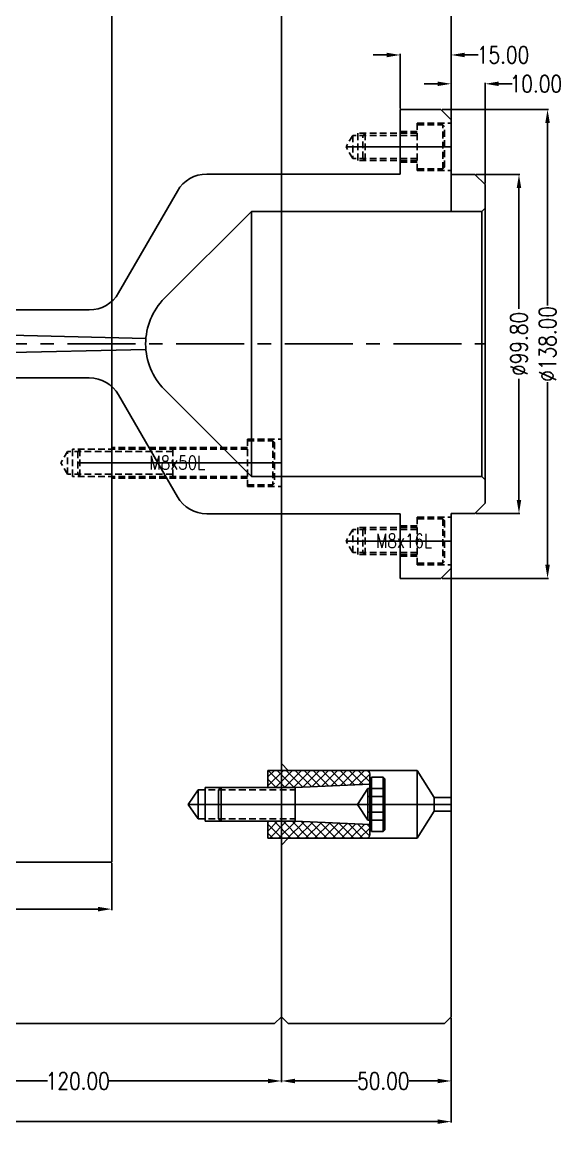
# Model space of a CAD drawing. Header units: millimetres. Extents: x 21466 to 22834, y -21631 to -20664.
# Drawn here: x 21782.5 to 21942.3, y -21162.7 to -20835.8 of the extents above; entities that cross this region are included whole.
import ezdxf

# ---------------------------------------------------------------- set-up
doc = ezdxf.new("R2010")
doc.units = ezdxf.units.MM
doc.header["$LTSCALE"] = 8
for name, pattern in [('CENTER', [2, 1.25, -0.25, 0.25, -0.25]), ('CENTER2', [1.125, 0.75, -0.125, 0.125, -0.125]), ('DASHED2', [9.525, 6.35, -3.175]), ('HIDDEN', [0.375, 0.25, -0.125])]:
    doc.linetypes.add(name, pattern=pattern)
doc.layers.get('DEFPOINTS').update_dxf_attribs({"color": 6})
for name, color, linetype in [('Cav-cor', 30, 'Continuous'), ('CL', 1, 'Continuous'), ('Layer3', 3, 'Continuous'), ('NL', 6, 'Continuous'), ('Ru', 8, 'Continuous'), ('SCREW', 52, 'HIDDEN')]:
    doc.layers.add(name, color=color, linetype=linetype)
doc.layers.add('dim', color=3, linetype='Continuous', lineweight=15)
doc.styles.add('ROMANC', font='RomanC.ttf', dxfattribs={"width": 0.8, "height": 7})
doc.styles.get("Standard").update_dxf_attribs({"font": 'txt.shx', "width": 0.8, "bigfont": 'chineset.shx'})
doc.dimstyles.new('ISO-25', dxfattribs={"dimtxt": 5, "dimasz": 4, "dimexe": 0.3, "dimexo": 0.3, "dimtad": 0, "dimzin": 1, "dimdsep": 46, "dimtxsty": 'Standard', "dimcen": 0, "dimclrd": 3, "dimclre": 3, "dimclrt": 3, "dimazin": 0, "dimtfac": 1, "dimtofl": 0, "dimtmove": 0, "dimatfit": 0, "dimfxl": 0, "dimarcsym": 0})

# ---------------------------------------------------------------- blocks, each defined once
blk = doc.blocks.new('*D25736')
at = {"layer": 'DEFPOINTS', "color": 0}
for p in [(21738.84, -21128.53), (21858.84, -21128.53), (21858.84, -21147.45)]:
    blk.add_point(p, dxfattribs=at)
at = {"layer": 'dim', "color": 3, "lineweight": -2}
for p, q in [((21738.84, -21128.83), (21738.84, -21147.75)), ((21858.84, -21128.83), (21858.84, -21147.75)), ((21742.84, -21147.45), (21789.88, -21147.45)), ((21854.84, -21147.45), (21807.79, -21147.45))]:
    blk.add_line(p, q, dxfattribs=at)
at = {"layer": 'dim', "color": 3}
for points in [[(21742.84, -21146.78), (21742.84, -21148.12), (21738.84, -21147.45)], [(21854.84, -21148.12), (21854.84, -21146.78), (21858.84, -21147.45)]]:
    blk.add_solid(points, dxfattribs=at)
at = {"layer": 'dim', "color": 3, "insert": (21798.84, -21147.45), "char_height": 5, "attachment_point": 5}
blk.add_mtext('120.00', dxfattribs=at)
blk = doc.blocks.new('*D25738')
at = {"layer": 'DEFPOINTS', "color": 0}
for p in [(21858.84, -21128.53), (21908.84, -21128.53), (21908.84, -21147.45)]:
    blk.add_point(p, dxfattribs=at)
at = {"layer": 'dim', "color": 3, "lineweight": -2}
for p, q in [((21858.84, -21128.83), (21858.84, -21147.75)), ((21908.84, -21128.83), (21908.84, -21147.75)), ((21862.84, -21147.45), (21881.21, -21147.45)), ((21904.84, -21147.45), (21896.46, -21147.45))]:
    blk.add_line(p, q, dxfattribs=at)
at = {"layer": 'dim', "color": 3}
for points in [[(21862.84, -21146.78), (21862.84, -21148.12), (21858.84, -21147.45)], [(21904.84, -21148.12), (21904.84, -21146.78), (21908.84, -21147.45)]]:
    blk.add_solid(points, dxfattribs=at)
at = {"layer": 'dim', "color": 3, "insert": (21888.84, -21147.45), "char_height": 5, "attachment_point": 5}
blk.add_mtext('50.00', dxfattribs=at)
blk = doc.blocks.new('*D25740')
at = {"layer": 'DEFPOINTS', "color": 0}
for p in [(21738.84, -21083.03), (21808.84, -21083.03), (21808.84, -21096.87)]:
    blk.add_point(p, dxfattribs=at)
at = {"layer": 'dim', "color": 3, "lineweight": -2}
for p, q in [((21738.84, -21083.33), (21738.84, -21097.17)), ((21808.84, -21083.33), (21808.84, -21097.17)), ((21742.84, -21096.87), (21765.24, -21096.87)), ((21804.84, -21096.87), (21780.49, -21096.87))]:
    blk.add_line(p, q, dxfattribs=at)
at = {"layer": 'dim', "color": 3}
for points in [[(21742.84, -21096.2), (21742.84, -21097.54), (21738.84, -21096.87)], [(21804.84, -21097.54), (21804.84, -21096.2), (21808.84, -21096.87)]]:
    blk.add_solid(points, dxfattribs=at)
at = {"layer": 'dim', "color": 3, "insert": (21772.86, -21096.87), "char_height": 5, "attachment_point": 5}
blk.add_mtext('70.00', dxfattribs=at)
blk = doc.blocks.new('*D25742')
at = {"layer": 'DEFPOINTS', "color": 0}
for p in [(21507.84, -21128.53), (21908.84, -21128.53), (21507.84, -21159.41)]:
    blk.add_point(p, dxfattribs=at)
at = {"layer": 'dim', "color": 3, "lineweight": -2}
for p, q in [((21507.84, -21128.83), (21507.84, -21159.71)), ((21908.84, -21128.83), (21908.84, -21159.71)), ((21511.84, -21159.41), (21691.88, -21159.41)), ((21904.84, -21159.41), (21709.79, -21159.41))]:
    blk.add_line(p, q, dxfattribs=at)
at = {"layer": 'dim', "color": 3}
for points in [[(21511.84, -21158.75), (21511.84, -21160.08), (21507.84, -21159.41)], [(21904.84, -21160.08), (21904.84, -21158.75), (21908.84, -21159.41)]]:
    blk.add_solid(points, dxfattribs=at)
at = {"layer": 'dim', "color": 3, "insert": (21700.84, -21159.41), "char_height": 5, "attachment_point": 5}
blk.add_mtext('401.00', dxfattribs=at)
blk = doc.blocks.new('*D25897')
at = {"layer": 'DEFPOINTS', "color": 0}
for p in [(21905.84, -20861.53), (21905.84, -20999.53), (21937.23, -20999.53)]:
    blk.add_point(p, dxfattribs=at)
at = {"layer": 'dim', "color": 3, "lineweight": -2}
for p, q in [((21906.14, -20861.53), (21937.53, -20861.53)), ((21937.23, -20865.53), (21937.23, -20919.24)), ((21937.23, -20995.53), (21937.23, -20941.82)), ((21906.14, -20999.53), (21937.53, -20999.53))]:
    blk.add_line(p, q, dxfattribs=at)
at = {"layer": 'dim', "color": 3}
for points in [[(21937.9, -20865.53), (21936.56, -20865.53), (21937.23, -20861.53)], [(21936.56, -20995.53), (21937.9, -20995.53), (21937.23, -20999.53)]]:
    blk.add_solid(points, dxfattribs=at)
at = {"layer": 'dim', "color": 3, "insert": (21937.23, -20930.53), "char_height": 5, "attachment_point": 5, "rotation": 90}
blk.add_mtext('%%c138.00', dxfattribs=at)
blk = doc.blocks.new('*D25898')
at = {"layer": 'DEFPOINTS', "color": 0}
for p in [(21915.84, -20880.63), (21915.84, -20980.43), (21928.81, -20980.43)]:
    blk.add_point(p, dxfattribs=at)
at = {"layer": 'dim', "color": 3, "lineweight": -2}
for p, q in [((21916.14, -20880.63), (21929.11, -20880.63)), ((21928.81, -20884.63), (21928.81, -20920.24)), ((21928.81, -20976.43), (21928.81, -20940.82)), ((21916.14, -20980.43), (21929.11, -20980.43))]:
    blk.add_line(p, q, dxfattribs=at)
at = {"layer": 'dim', "color": 3}
for points in [[(21929.48, -20884.63), (21928.15, -20884.63), (21928.81, -20880.63)], [(21928.15, -20976.43), (21929.48, -20976.43), (21928.81, -20980.43)]]:
    blk.add_solid(points, dxfattribs=at)
at = {"layer": 'dim', "color": 3, "insert": (21928.81, -20930.53), "char_height": 5, "attachment_point": 5, "rotation": 90}
blk.add_mtext('%%c99.80', dxfattribs=at)
blk = doc.blocks.new('*D25899')
at = {"layer": 'DEFPOINTS', "color": 0}
for p in [(21918.84, -20853.98), (21908.84, -20863.53), (21918.84, -20883.63)]:
    blk.add_point(p, dxfattribs=at)
at = {"layer": 'dim', "color": 3, "lineweight": -2}
for p, q in [((21904.84, -20853.98), (21900.84, -20853.98)), ((21908.84, -20863.23), (21908.84, -20853.68)), ((21918.84, -20883.33), (21918.84, -20853.68)), ((21922.84, -20853.98), (21926.84, -20853.98))]:
    blk.add_line(p, q, dxfattribs=at)
at = {"layer": 'dim', "color": 3}
for points in [[(21904.84, -20854.64), (21904.84, -20853.31), (21908.84, -20853.98)], [(21922.84, -20853.31), (21922.84, -20854.64), (21918.84, -20853.98)]]:
    blk.add_solid(points, dxfattribs=at)
at = {"layer": 'dim', "color": 3, "insert": (21933.79, -20853.98), "char_height": 5, "attachment_point": 5}
blk.add_mtext('10.00', dxfattribs=at)
blk = doc.blocks.new('*D25900')
at = {"layer": 'DEFPOINTS', "color": 0}
for p in [(21893.84, -20845.49), (21893.84, -20861.53), (21908.84, -20864.53)]:
    blk.add_point(p, dxfattribs=at)
at = {"layer": 'dim', "color": 3, "lineweight": -2}
for p, q in [((21889.84, -20845.49), (21885.84, -20845.49)), ((21893.84, -20861.23), (21893.84, -20845.19)), ((21908.84, -20864.23), (21908.84, -20845.19)), ((21912.84, -20845.49), (21916.84, -20845.49))]:
    blk.add_line(p, q, dxfattribs=at)
at = {"layer": 'dim', "color": 3}
for points in [[(21889.84, -20846.16), (21889.84, -20844.83), (21893.84, -20845.49)], [(21912.84, -20844.83), (21912.84, -20846.16), (21908.84, -20845.49)]]:
    blk.add_solid(points, dxfattribs=at)
at = {"layer": 'dim', "color": 3, "insert": (21924.13, -20845.49), "char_height": 5, "attachment_point": 5}
blk.add_mtext('15.00', dxfattribs=at)

msp = doc.modelspace()

# ---------------------------------------------------------------- hatches: boundary and pattern name
at = {"layer": 'NL'}
h = msp.add_hatch(dxfattribs=at)
h.set_pattern_fill('ANSI37', color=256, scale=15, angle=270, style=0)
h.set_pattern_definition([(315, (21903.576, -20860.7502), (1.325825, 1.325825), []), (45, (21903.576, -20860.7502), (-1.325825, 1.325825), [])])
h.paths.add_polyline_path([(21883.836, -21056.032), (21855.836, -21056.032, 0.4142136), (21854.836, -21057.032), (21854.836, -21061.032), (21862.836, -21061.032), (21884.835, -21060.072), (21884.835, -21056.973, 0.3968275)])
h.paths.add_polyline_path([(21884.836, -21071.993), (21862.836, -21071.032), (21854.836, -21071.032), (21854.836, -21075.032, 0.4142136), (21855.836, -21076.032), (21883.836, -21076.032, 0.4142136), (21884.836, -21075.032)])

# ---------------------------------------------------------------- linework, layer by layer
for p, q in [((21858.836, -20732.532), (21858.836, -21128.532)), ((21908.836, -20732.532), (21908.836, -20891.532)), ((21893.836, -20880.532), (21893.836, -20861.532)), ((21905.836, -20861.532), (21893.836, -20861.532)), ((21905.836, -20861.532), (21908.836, -20864.532)), ((21908.836, -20864.532), (21908.836, -20880.632)), ((21893.836, -20880.532), (21836.859, -20880.532)), ((21915.836, -20880.632), (21908.836, -20880.632)), ((21915.836, -20880.632), (21908.836, -20880.632)), ((21915.836, -20880.632), (21918.836, -20883.632)), ((21828.198, -20885.532), (21810.878, -20915.532)), ((21918.836, -20977.432), (21918.836, -20883.632)), ((21824.401, -20917.104), (21849.973, -20891.532)), ((21917.836, -20891.532), (21849.973, -20891.532)), ((21849.973, -20969.532), (21849.973, -20891.532)), ((21917.836, -20891.532), (21918.836, -20890.532)), ((21917.836, -20891.532), (21917.836, -20969.532)), ((21802.218, -20920.532), (21760.696, -20920.532)), ((21802.218, -20940.532), (21760.696, -20940.532)), ((21824.401, -20943.961), (21849.973, -20969.532)), ((21828.198, -20975.532), (21810.878, -20945.532)), ((21917.836, -20969.532), (21849.973, -20969.532)), ((21917.836, -20969.532), (21918.836, -20970.532)), ((21915.836, -20980.432), (21918.836, -20977.432)), ((21893.836, -20980.532), (21836.859, -20980.532)), ((21893.836, -20980.532), (21893.836, -20999.532)), ((21908.836, -20996.532), (21908.836, -20980.432)), ((21915.836, -20980.432), (21908.836, -20980.432)), ((21915.836, -20980.432), (21908.836, -20980.432)), ((21908.836, -20980.432), (21908.836, -21128.532)), ((21908.836, -20996.532), (21905.836, -20999.532)), ((21905.836, -20999.532), (21893.836, -20999.532)), ((21860.836, -21056.032), (21858.836, -21054.032)), ((21858.836, -21056.032), (21898.836, -21056.032)), ((21898.836, -21076.032), (21898.836, -21056.032)), ((21898.836, -21056.032), (21903.836, -21064.032)), ((21903.836, -21064.032), (21908.836, -21064.032)), ((21903.836, -21068.032), (21903.836, -21064.032)), ((21898.836, -21076.032), (21903.836, -21068.032)), ((21903.836, -21068.032), (21908.836, -21068.032)), ((21860.836, -21076.032), (21858.836, -21078.032)), ((21860.836, -21076.032), (21898.836, -21076.032)), ((21740.836, -21130.532), (21856.836, -21130.532)), ((21858.836, -21128.532), (21856.836, -21130.532)), ((21860.836, -21130.532), (21858.836, -21128.532)), ((21860.836, -21130.532), (21906.836, -21130.532)), ((21908.836, -21128.532), (21906.836, -21130.532))]:
    msp.add_line(p, q)
at = {"linetype": 'HIDDEN'}
for p, q in [((21898.836, -20865.535), (21908.836, -20865.535)), ((21898.836, -20879.535), (21898.836, -20865.535)), ((21898.836, -20868.035), (21893.836, -20868.035)), ((21898.836, -20877.035), (21893.836, -20877.035)), ((21898.836, -20879.535), (21908.836, -20879.535)), ((21848.836, -20958.532), (21848.836, -20972.532)), ((21848.836, -20958.532), (21858.836, -20958.532)), ((21848.836, -20961.032), (21808.836, -20961.032)), ((21848.836, -20970.032), (21808.836, -20970.032)), ((21848.836, -20972.532), (21858.836, -20972.532)), ((21898.836, -20981.53), (21898.836, -20995.53)), ((21898.836, -20981.53), (21908.836, -20981.53)), ((21898.836, -20984.03), (21893.836, -20984.03)), ((21898.836, -20993.03), (21893.836, -20993.03)), ((21898.836, -20995.53), (21908.836, -20995.53))]:
    msp.add_line(p, q, dxfattribs=at)
for centre, radius, start, end in [((21836.859, -20890.532), 10, 90, 150), ((21802.218, -20910.532), 10, 270, 330), ((21837.836, -20930.539), 19, 135, 179.97962), ((21837.836, -20930.526), 19, 180.02038, 225), ((21802.218, -20950.532), 10, 30, 90), ((21836.859, -20970.532), 10, 210, 270)]:
    msp.add_arc(centre, radius, start, end)
at = {"layer": 'Cav-cor', "color": 241}
for p, q in [((21808.836, -20778.032), (21808.836, -21083.032)), ((21808.836, -21083.032), (21702.836, -21083.032))]:
    msp.add_line(p, q, dxfattribs=at)
at = {"layer": 'CL', "color": 7, "linetype": 'CENTER', "ltscale": 2}
msp.add_line((21507.836, -20930.532), (21918.836, -20930.532), dxfattribs=at)
at = {"layer": 'NL'}
for p, q in [((21854.836, -21056.032), (21883.836, -21056.032)), ((21854.836, -21056.032), (21854.836, -21061.032)), ((21841.086, -21061.032), (21862.836, -21061.032)), ((21841.086, -21071.032), (21862.836, -21071.032)), ((21854.836, -21071.032), (21854.836, -21076.032)), ((21854.836, -21076.032), (21883.836, -21076.032))]:
    msp.add_line(p, q, dxfattribs=at)
at = {"layer": 'NL', "linetype": 'DASHED2'}
for p, q in [((21884.835, -21056.973), (21884.835, -21060.135)), ((21884.836, -21071.993), (21884.836, -21075.032))]:
    msp.add_line(p, q, dxfattribs=at)
at = {"layer": 'NL'}
for centre, radius, start, end in [((21883.836, -21057.032), 1, 0, 90), ((21884.836, -21059.571), 0.5, 272.5, 0)]:
    msp.add_arc(centre, radius, start, end, dxfattribs=at)
at = {"layer": 'NL', "linetype": 'DASHED2'}
msp.add_arc((21883.836, -21075.032), 1, 270, 0, dxfattribs=at)
at = {"layer": 'Ru'}
for p, q in [((21818.903, -20928.932), (21737.836, -20927.032)), ((21818.903, -20932.132), (21737.836, -20934.032))]:
    msp.add_line(p, q, dxfattribs=at)
at = {"layer": 'SCREW'}
for p, q in [((21879.836, -20869.16), (21877.888, -20872.535)), ((21898.836, -20869.16), (21879.836, -20869.16)), ((21879.836, -20869.16), (21879.836, -20875.91)), ((21898.836, -20868.535), (21881.336, -20868.535)), ((21881.336, -20876.535), (21881.336, -20868.535)), ((21882.836, -20869.16), (21883.461, -20868.535)), ((21882.836, -20875.91), (21882.836, -20869.16)), ((21883.461, -20876.535), (21883.461, -20868.535)), ((21898.836, -20866.035), (21906.336, -20866.035)), ((21906.336, -20879.035), (21906.336, -20866.035)), ((21906.336, -20866.035), (21906.836, -20866.535)), ((21906.836, -20878.535), (21906.836, -20866.535)), ((21879.836, -20875.91), (21877.888, -20872.535)), ((21898.836, -20875.91), (21879.836, -20875.91)), ((21898.836, -20876.535), (21881.336, -20876.535)), ((21882.836, -20875.91), (21883.461, -20876.535)), ((21898.836, -20879.035), (21906.336, -20879.035)), ((21906.336, -20879.035), (21906.836, -20878.535)), ((21848.836, -20959.032), (21856.336, -20959.032)), ((21856.336, -20959.032), (21856.836, -20959.532)), ((21856.336, -20959.032), (21856.336, -20972.032)), ((21856.836, -20959.532), (21856.836, -20971.532)), ((21795.836, -20962.157), (21793.888, -20965.532)), ((21826.836, -20962.157), (21795.836, -20962.157)), ((21795.836, -20968.907), (21795.836, -20962.157)), ((21848.836, -20961.532), (21797.336, -20961.532)), ((21797.336, -20961.532), (21797.336, -20969.532)), ((21798.836, -20962.157), (21799.461, -20961.532)), ((21798.836, -20962.157), (21798.836, -20968.907)), ((21799.461, -20961.532), (21799.461, -20969.532)), ((21826.836, -20961.532), (21826.836, -20969.532)), ((21795.836, -20968.907), (21793.888, -20965.532)), ((21826.836, -20968.907), (21795.836, -20968.907)), ((21848.836, -20969.532), (21797.336, -20969.532)), ((21798.836, -20968.907), (21799.461, -20969.532)), ((21848.836, -20972.032), (21856.336, -20972.032)), ((21856.336, -20972.032), (21856.836, -20971.532)), ((21898.836, -20982.03), (21906.336, -20982.03)), ((21906.336, -20982.03), (21906.336, -20995.03)), ((21906.336, -20982.03), (21906.836, -20982.53)), ((21906.836, -20982.53), (21906.836, -20994.53)), ((21879.836, -20985.155), (21877.888, -20988.53)), ((21898.836, -20985.155), (21879.836, -20985.155)), ((21879.836, -20991.905), (21879.836, -20985.155)), ((21898.836, -20984.53), (21881.336, -20984.53)), ((21881.336, -20984.53), (21881.336, -20992.53)), ((21882.836, -20985.155), (21883.461, -20984.53)), ((21882.836, -20985.155), (21882.836, -20991.905)), ((21883.461, -20984.53), (21883.461, -20992.53)), ((21879.836, -20991.905), (21877.888, -20988.53)), ((21898.836, -20991.905), (21879.836, -20991.905)), ((21898.836, -20992.53), (21881.336, -20992.53)), ((21882.836, -20991.905), (21883.461, -20992.53)), ((21898.836, -20995.03), (21906.336, -20995.03)), ((21906.336, -20995.03), (21906.836, -20994.53))]:
    msp.add_line(p, q, dxfattribs=at)
at = {"layer": 'SCREW', "linetype": 'CENTER2', "ltscale": 10}
for p, q in [((21908.836, -20872.535), (21877.888, -20872.535)), ((21858.836, -20965.532), (21793.888, -20965.532)), ((21908.836, -20988.53), (21877.888, -20988.53))]:
    msp.add_line(p, q, dxfattribs=at)
at = {"layer": 'SCREW', "linetype": 'Continuous'}
for p, q in [((21885.336, -21058.032), (21888.836, -21058.032)), ((21885.336, -21058.635), (21885.336, -21058.032)), ((21885.336, -21059.571), (21885.336, -21058.635)), ((21888.836, -21058.032), (21889.336, -21058.532)), ((21888.836, -21074.032), (21888.836, -21058.032)), ((21889.336, -21073.532), (21889.336, -21058.532)), ((21831.318, -21066.032), (21834.336, -21061.782)), ((21834.336, -21070.282), (21834.336, -21061.782)), ((21862.836, -21061.032), (21836.336, -21061.032)), ((21836.336, -21071.032), (21836.336, -21061.032)), ((21840.336, -21061.782), (21841.086, -21061.032)), ((21840.336, -21070.282), (21840.336, -21061.782)), ((21841.086, -21071.032), (21841.086, -21061.032)), ((21862.836, -21061.032), (21884.858, -21060.071)), ((21862.836, -21071.032), (21862.836, -21061.032)), ((21885.336, -21059.571), (21885.336, -21072.493)), ((21834.336, -21070.282), (21831.318, -21066.032)), ((21862.836, -21071.032), (21836.336, -21071.032)), ((21840.336, -21070.282), (21841.086, -21071.032)), ((21862.836, -21071.032), (21884.858, -21071.994)), ((21885.336, -21074.032), (21885.336, -21072.493)), ((21885.336, -21074.032), (21888.836, -21074.032)), ((21888.836, -21074.032), (21889.336, -21073.532))]:
    msp.add_line(p, q, dxfattribs=at)
at = {"layer": 'SCREW', "linetype": 'HIDDEN'}
for p, q in [((21834.336, -21061.782), (21862.836, -21061.782)), ((21834.336, -21070.282), (21862.836, -21070.282))]:
    msp.add_line(p, q, dxfattribs=at)
at = {"layer": 'SCREW', "linetype": 'DASHED2'}
for p, q in [((21884.336, -21061.413), (21881.275, -21066.032)), ((21884.336, -21061.413), (21884.336, -21070.651)), ((21889.336, -21061.413), (21884.336, -21061.413)), ((21884.837, -21071.993), (21884.835, -21060.135)), ((21889.336, -21063.723), (21884.336, -21063.723)), ((21884.336, -21070.651), (21881.275, -21066.032)), ((21889.336, -21068.342), (21884.336, -21068.342)), ((21889.336, -21070.651), (21884.336, -21070.651))]:
    msp.add_line(p, q, dxfattribs=at)
at = {"layer": 'SCREW', "linetype": 'CENTER', "ltscale": 10}
msp.add_line((21908.836, -21066.032), (21831.318, -21066.032), dxfattribs=at)
at = {"layer": 'SCREW', "linetype": 'Continuous'}
msp.add_arc((21884.836, -21072.493), 0.5, 0, 87.5, dxfattribs=at)

# ---------------------------------------------------------------- texts
at = {"layer": 'dim', "style": 'ROMANC', "width": 0.8}
msp.add_text('M8x16L', height=4.0648, rotation=360, dxfattribs=at).set_placement((21886.713, -20990.498))
at = {"layer": 'Layer3', "style": 'ROMANC', "width": 0.8}
msp.add_text('M8x50L', height=4.0648, dxfattribs=at).set_placement((21819.92, -20967.5))

# ---------------------------------------------------------------- dimensions: what is measured, and where the dimension line sits
at = {"layer": 'dim'}
for base, p1, p2, picture, middle in [((21893.836, -20845.494), (21908.836, -20864.532), (21893.836, -20861.532), '*D25900', (21924.128, -20845.494)), ((21808.836, -21096.869), (21738.836, -21083.032), (21808.836, -21083.032), '*D25740', (21772.862, -21096.869)), ((21507.836, -21159.415), (21908.836, -21128.532), (21507.836, -21128.532), '*D25742', (21700.836, -21159.415))]:
    dim = msp.add_linear_dim(base=base, p1=p1, p2=p2, dimstyle='ISO-25', dxfattribs=at)
    dim.commit()
    dim.dimension.update_dxf_attribs({"geometry": picture, "text_midpoint": middle, "dimtype": 160})
dim = msp.add_linear_dim(base=(21918.836, -20853.978), p1=(21908.836, -20863.532), p2=(21918.836, -20883.632), dimstyle='ISO-25', dxfattribs=at)
dim.commit()
dim.dimension.update_dxf_attribs({"geometry": '*D25899', "text_midpoint": (21933.795, -20853.978)})
for base, p1, p2, picture, middle in [((21937.231, -20999.532), (21905.836, -20861.532), (21905.836, -20999.532), '*D25897', (21937.231, -20930.532)), ((21928.813, -20980.432), (21915.836, -20880.632), (21915.836, -20980.432), '*D25898', (21928.813, -20930.532))]:
    dim = msp.add_linear_dim(base=base, p1=p1, p2=p2, angle=270, text='%%c<>', dimstyle='ISO-25', dxfattribs=at)
    dim.commit()
    dim.dimension.update_dxf_attribs({"geometry": picture, "text_midpoint": middle, "dimtype": 160})
dim = msp.add_linear_dim(base=(21858.836, -21147.45), p1=(21738.836, -21128.532), p2=(21858.836, -21128.532), angle=180, dimstyle='ISO-25', dxfattribs=at)
dim.commit()
dim.dimension.update_dxf_attribs({"geometry": '*D25736', "text_midpoint": (21798.836, -21147.45)})
dim = msp.add_linear_dim(base=(21908.836, -21147.45), p1=(21858.836, -21128.532), p2=(21908.836, -21128.532), angle=180, dimstyle='ISO-25', dxfattribs=at)
dim.commit()
dim.dimension.update_dxf_attribs({"geometry": '*D25738', "text_midpoint": (21888.836, -21147.45), "dimtype": 160})

doc.saveas('drawing.dxf')
